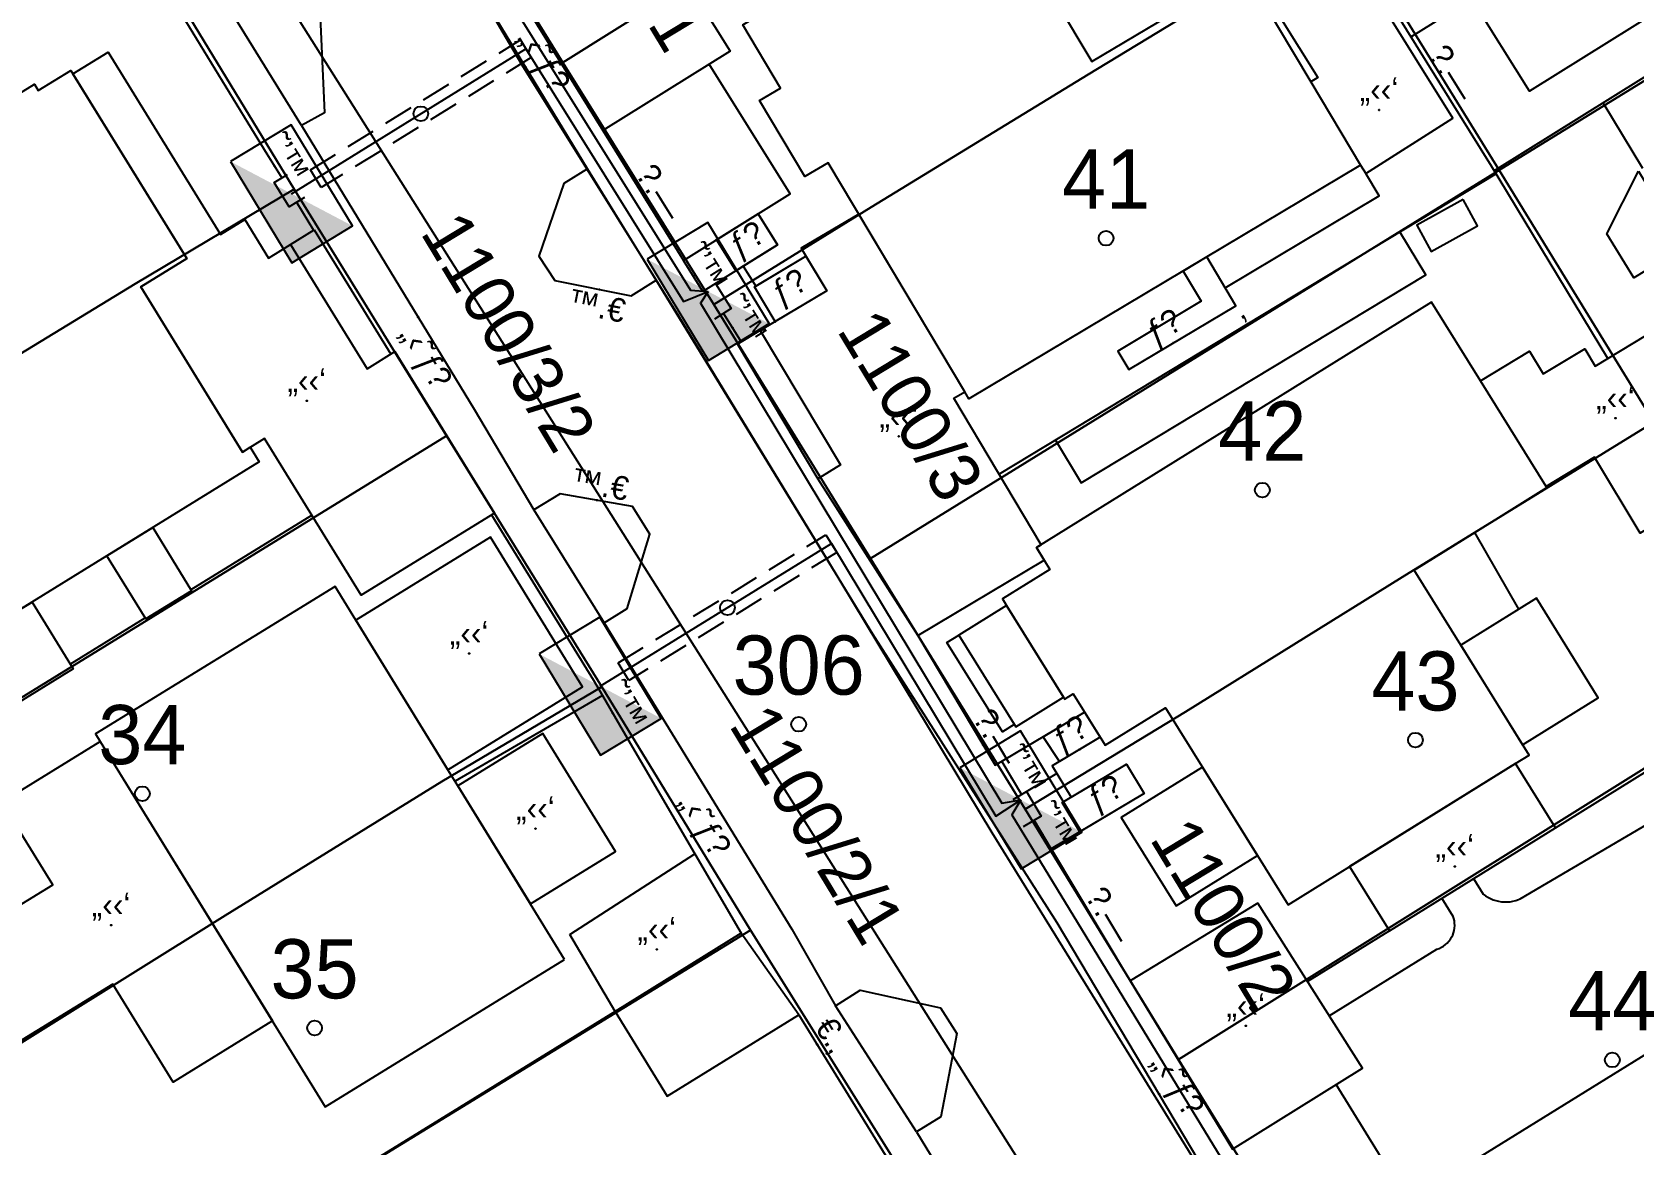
# Model space of a CAD drawing. Header units: metres. Extents: x 218299 to 220222, y 572714 to 574340.
# Drawn here: x 218896.3 to 218950.4, y 573193.9 to 573231.5 of the extents above; entities that cross this region are included whole.
import ezdxf
from ezdxf.enums import TextEntityAlignment as Align

# ---------------------------------------------------------------- set-up
doc = ezdxf.new("R2010")
doc.units = ezdxf.units.M
doc.header["$MEASUREMENT"] = 0
doc.linetypes.add('DASH15', pattern=[1.5, 1, -0.5])
for name, color, linetype in [('1602', 44, 'Continuous'), ('1603', 44, 'Continuous'), ('6091', 102, 'CABLEUNDEXIST03'), ('6151', 102, 'CABLEUNDEXIST03'), ('6261', 7, 'Continuous'), ('6701', 7, 'DASH15'), ('6916', 7, 'Continuous'), ('A_POINTS', 2, 'Continuous'), ('M2200', 253, 'Continuous'), ('M2207', 253, 'Continuous'), ('M2401', 7, 'Continuous'), ('M2404', 7, 'Continuous'), ('M2407', 253, 'Continuous'), ('M2408', 253, 'Continuous'), ('M2412', 253, 'Continuous'), ('M2420', 253, 'Continuous'), ('M2601', 253, 'Continuous'), ('M2602', 253, 'Continuous'), ('M2605', 253, 'Continuous'), ('M2612', 253, 'Continuous')]:
    doc.layers.add(name, color=color, linetype=linetype)
doc.styles.add('HEBTXT', font='HEBTXT')
doc.styles.add('MAVAT_HEBTXT', font='HEBTXT')
doc.linetypes.add('CABLEUNDEXIST03', pattern='A,3.5,[222,elecad.shx,S=0.01,R=0,X=0,Y=0],1.5', length=5)

# ---------------------------------------------------------------- blocks, each defined once
blk = doc.blocks.new('6261')
blk.add_lwpolyline([(-2, -1.2), (2, -1.2), (2, 1.2), (-2, 1.2)], close=True)
at = {"color": 0}
blk.add_solid([(2, 1.2), (-2, -1.2), (2, -1.2)], dxfattribs=at)
at = {"color": 0, "style": 'HEBTXT'}
blk.add_attdef('PIL_NAME', (2.689, 2.418), '', height=1.7, dxfattribs=at)
at = {"style": 'HEBTXT'}
blk.add_attdef('CAMUT_MONIM', (2.489, 0.218), '', height=1.7, dxfattribs=at)
at = {"color": 0, "style": 'HEBTXT', "flags": 1}
for tag, p in [('TYPE', (2.585, -1.773)), ('MAP_TYPE', (2.689, -3.782))]:
    blk.add_attdef(tag, p, '', height=1.7, dxfattribs=at)
blk = doc.blocks.new('6916')
at = {"layer": 'A_POINTS'}
blk.add_circle((0, 0), 0.25, dxfattribs=at)
at = {"color": 0, "style": 'HEBTXT'}
for tag, p in [('HTCH', (0.006, 3.527)), ('PIPE', (0.049, 1.33))]:
    blk.add_attdef(tag, text='', height=1.7, dxfattribs=at).set_placement(p, align=Align.MIDDLE_CENTER)
blk = doc.blocks.new('1603')
at = {"layer": 'A_POINTS'}
blk.add_circle((0, 0), 0.25, dxfattribs=at)
at = {"color": 0, "style": 'HEBTXT'}
blk.add_attdef('PARCEL_NUM', text='', height=2, dxfattribs=at).set_placement((0, 1), align=Align.CENTER)
at = {"color": 0, "style": 'HEBTXT', "flags": 1}
blk.add_attdef('LOT_NUM', text='', height=2, dxfattribs=at).set_placement((0, -2.5), align=Align.CENTER)
blk = doc.blocks.new('M2404')
blk.add_circle((0, 0), 0.025)
at = {"style": 'MAVAT_HEBTXT'}
blk.add_attdef('NAME', text='', height=0.8, dxfattribs=at).set_placement((0, 1.59), align=Align.MIDDLE)
blk = doc.blocks.new('M2408')
blk.add_circle((0, 0), 0.025)
at = {"style": 'MAVAT_HEBTXT'}
blk.add_attdef('NAME', text='', height=0.8, dxfattribs=at).set_placement((0, 1.59), align=Align.MIDDLE)
blk = doc.blocks.new('M2601')
blk.add_circle((0, 0), 0.025)
at = {"style": 'MAVAT_HEBTXT'}
blk.add_attdef('NAME', text='', height=0.8, dxfattribs=at).set_placement((0, 1.59), align=Align.MIDDLE)
blk = doc.blocks.new('M2602')
blk.add_circle((0, 0), 0.025)
at = {"style": 'MAVAT_HEBTXT'}
blk.add_attdef('NAME', text='', height=0.8, dxfattribs=at).set_placement((0, 1.59), align=Align.MIDDLE)
blk = doc.blocks.new('M2605')
blk.add_circle((0, 0), 0.025)
at = {"style": 'MAVAT_HEBTXT'}
blk.add_attdef('NAME', text='', height=0.8, dxfattribs=at).set_placement((0, 1.59), align=Align.MIDDLE)
blk = doc.blocks.new('M2612')
blk.add_circle((0, 0), 0.025)
at = {"style": 'MAVAT_HEBTXT'}
blk.add_attdef('NAME', text='', height=0.8, dxfattribs=at).set_placement((0, 1.59), align=Align.MIDDLE)
blk = doc.blocks.new('M2207')
blk.add_circle((0, 0), 0.025)
at = {"style": 'MAVAT_HEBTXT'}
blk.add_attdef('NAME', text='', height=0.8, dxfattribs=at).set_placement((0, 1.59), align=Align.MIDDLE)
blk = doc.blocks.new('M2412')
blk.add_circle((0, 0), 0.025)
at = {"style": 'MAVAT_HEBTXT'}
blk.add_attdef('NAME', text='', height=0.8, dxfattribs=at).set_placement((0, 1.59), align=Align.MIDDLE)
blk = doc.blocks.new('111')
at = {"layer": 'M2200'}
for points in [[(218941.176, 573226.982, 570.105), (218927.939, 573219.082, 570.255), (218927.796, 573219.322, 570.246), (218923.175, 573227.063, 569.955), (218922.397, 573226.599, 569.655), (218920.865, 573229.165, 569.655), (218921.566, 573229.583, 570.105), (218920.292, 573231.718, 570.105), (218928.445, 573236.585, 570.105), (218932.087, 573230.483, 572.505), (218937.248, 573233.564, 570.255), (218939.497, 573229.796, 570.169), (218941.176, 573226.982, 570.105), (218941.176, 573226.982, 570.105)], [(218895.881, 573211.968, 568.933), (218891.953, 573218.337, 568.933), (218888.084, 573224.611, 568.933), (218888.653, 573224.961, 568.944), (218896.356, 573229.712, 569.083), (218896.486, 573229.5, 569.083), (218897.585, 573230.178, 568.933), (218901.503, 573223.826, 568.933), (218899.946, 573222.866, 569.158), (218899.946, 573222.866, 569.158), (218903.389, 573217.283, 569.083), (218903.389, 573217.283, 569.083), (218903.65, 573217.444, 569.008), (218903.955, 573216.948, 569.008), (218898.804, 573213.771, 568.961)], [(218938.723, 573201.976, 569.955), (218946.41, 573206.753, 570.097), (218946.867, 573207.036, 570.105), (218944.558, 573210.751, 571.174), (218942.98, 573213.292, 571.905), (218945.032, 573214.567, 571.082), (218947.468, 573216.081, 570.105), (218947.444, 573216.119, 570.105), (218945.227, 573219.688, 570.105), (218943.572, 573222.351, 570.105), (218930.219, 573214.054, 570.405), (218930.219, 573214.054, 570.405), (218930.484, 573213.627, 570.405), (218930.677, 573213.317, 570.405), (218929.068, 573212.317, 570.105), (218929.205, 573212.096, 570.095), (218931.132, 573208.996, 569.958), (218931.171, 573208.932, 569.955), (218931.459, 573209.111, 570.255), (218932.542, 573207.369, 570.105), (218934.584, 573208.637, 570.705), (218937.686, 573203.645, 570.143)], [(218914.274, 573200.135, 569.158), (218910.666, 573205.995, 569.158), (218910.33, 573206.542, 569.158), (218907.215, 573211.602, 569.158), (218906.516, 573212.736, 569.158), (218898.423, 573207.753, 569.158), (218898.578, 573207.502, 569.158), (218906.181, 573195.152, 569.158), (218914.274, 573200.135, 569.158)], [(218960.155, 573185.195, 569.355), (218954.91, 573193.668, 569.455), (218952.316, 573197.857, 569.505), (218944.269, 573192.876, 569.355), (218946.907, 573188.614, 569.275), (218949.245, 573184.838, 569.205), (218948.457, 573184.351, 568.905), (218948.457, 573184.351, 568.905), (218950.005, 573181.851, 569.055), (218950.005, 573181.851, 569.055), (218950.76, 573182.319, 569.355), (218950.76, 573182.319, 569.355), (218952.076, 573180.193, 569.355)]]:
    blk.add_polyline3d(points, close=True, dxfattribs=at)
at = {"layer": 'M2207'}
for points in [[(218937.804, 573233.03, 569.8), (218939.729, 573229.94, 569.95), (218939.497, 573229.796, 569.95), (218941.176, 573226.982, 569.95), (218941.352, 573226.702, 569.95), (218944.29, 573228.569, 569.8), (218940.476, 573234.694, 569.8)], [(218903.389, 573217.283, 569.008), (218899.946, 573222.866, 569.008), (218901.503, 573223.826, 568.933), (218897.654, 573230.066, 568.783), (218898.843, 573230.8, 568.633), (218902.646, 573224.634, 569.008), (218903.461, 573225.137, 569.008), (218904.263, 573223.836, 569.008), (218905.012, 573224.298, 568.933), (218907.603, 573220.097, 568.933), (218908.539, 573220.675, 568.483), (218911.904, 573215.219, 568.708), (218907.401, 573212.442, 568.858), (218904.132, 573217.741, 568.858)], [(218950.572, 573226.778, 572.43), (218952.126, 573224.208, 572.43), (218950.404, 573223.167, 572.355), (218949.499, 573224.663, 572.355), (218950.572, 573226.778, 572.43)], [(218944.636, 573225.815, 568.975), (218943.07, 573224.95, 568.9), (218943.56, 573224.065, 568.75), (218945.126, 573224.93, 568.975)], [(218927.796, 573219.322, 570.246), (218924.212, 573225.326, 570.171), (218922.272, 573224.168, 570.021), (218923.131, 573222.729, 570.021), (218920.881, 573221.386, 569.871), (218923.592, 573216.845, 569.871), (218922.831, 573216.381, 568.446), (218926.212, 573211.078, 568.521), (218930.484, 573213.627, 568.521), (218930.219, 573214.054, 568.521), (218930.38, 573214.15, 568.596), (218927.425, 573219.101, 570.171)], [(218951.668, 573221.734, 572.13), (218952.931, 573219.646, 572.055), (218953.947, 573217.966, 571.08), (218952.292, 573216.965, 571.155), (218951.316, 573218.58, 571.98), (218950.839, 573218.292, 571.905), (218952.442, 573215.641, 569.88), (218950.627, 573214.544, 569.88), (218949.077, 573217.107, 570.18), (218947.444, 573216.119, 570.105), (218945.227, 573219.688, 569.88), (218946.885, 573220.691, 569.805), (218947.349, 573219.922, 570.33), (218948.752, 573220.771, 570.705), (218949.106, 573220.185, 571.98)], [(218891.953, 573218.337, 568.933), (218895.881, 573211.968, 568.933), (218896.273, 573212.21, 568.783), (218897.666, 573209.951, 568.783), (218893.793, 573207.562, 568.633), (218888.472, 573216.19, 568.633)], [(218898.804, 573213.771, 569.083), (218900.354, 573214.727, 569.083), (218901.668, 573212.595, 568.858), (218900.119, 573211.639, 568.858), (218898.804, 573213.771, 569.083)], [(218907.215, 573211.602, 569.158), (218910.33, 573206.542, 569.158), (218914.882, 573209.345, 569.008), (218911.767, 573214.405, 569.008), (218907.215, 573211.602, 569.158)], [(218944.558, 573210.751, 569.955), (218946.647, 573207.39, 569.955), (218949.204, 573208.979, 569.88), (218947.116, 573212.34, 569.88), (218946.524, 573211.972, 569.897), (218944.558, 573210.751, 569.955)], [(218931.132, 573208.996, 569.958), (218929.205, 573212.096, 570.095), (218927.595, 573211.096, 569.57), (218929.522, 573207.995, 569.57)], [(218898.578, 573207.502, 569.158), (218904.396, 573198.051, 568.933), (218901.042, 573195.987, 568.783), (218899.004, 573199.295, 568.858), (218895.797, 573197.321, 568.708), (218893.737, 573200.667, 568.858), (218896.971, 573202.658, 568.858), (218895.25, 573205.453, 568.708)], [(218910.666, 573205.995, 569.158), (218913.118, 573202.014, 569.158), (218915.993, 573203.784, 568.933), (218913.542, 573207.766, 568.933), (218910.666, 573205.995, 569.158)], [(218937.686, 573203.645, 570.03), (218935.829, 573206.633, 570.03), (218933.081, 573204.926, 569.805), (218934.938, 573201.938, 569.805), (218937.686, 573203.645, 570.03)], [(218946.41, 573206.753, 569.88), (218940.802, 573203.268, 569.955), (218942.149, 573201.099, 569.955), (218947.758, 573204.585, 569.88), (218946.41, 573206.753, 569.88)], [(218914.451, 573200.977, 568.558), (218918.671, 573203.699, 568.333), (218920.24, 573201.017, 568.408), (218920.24, 573201.017, 568.408), (218915.976, 573198.367, 568.558)], [(218937.707, 573202.029, 568.98), (218933.385, 573199.404, 568.755), (218936.841, 573193.714, 568.755), (218941.235, 573196.458, 568.68)]]:
    blk.add_polyline3d(points, close=True, dxfattribs=at)
at = {"layer": 'M2401'}
for points in [[(218905.386, 573228.323, 565.694), (218901.224, 573235.058, 565.394), (218901.224, 573235.058, 565.394), (218901.903, 573235.477, 565.394), (218905.374, 573233.636, 565.544), (218905.976, 573232.753, 565.544), (218906.157, 573228.743, 565.619), (218905.386, 573228.323, 565.694), (218905.386, 573228.323, 565.694)], [(218917.372, 573223.097, 566.144), (218915.046, 573226.855, 565.994), (218915.046, 573226.855, 565.994), (218914.242, 573226.357, 565.994), (218913.403, 573223.908, 565.994), (218913.945, 573223.076, 565.994), (218916.522, 573222.558, 566.069), (218917.372, 573223.097, 566.144), (218917.372, 573223.097, 566.144)], [(218913.228, 573215.33, 566.219), (218915.612, 573211.511, 566.294), (218915.612, 573211.511, 566.294), (218916.383, 573211.992, 566.294), (218917.153, 573214.501, 566.219), (218916.563, 573215.446, 566.219), (218914.119, 573215.87, 566.144), (218913.228, 573215.33, 566.219), (218913.228, 573215.33, 566.219)], [(218926.169, 573194.31, 566.219), (218926.169, 573194.31, 566.219), (218923.433, 573198.558, 566.219), (218923.433, 573198.558, 566.219), (218924.262, 573199.092, 566.219), (218926.976, 573198.491, 566.219), (218927.532, 573197.627, 566.144), (218926.993, 573194.812, 566.144), (218926.169, 573194.31, 566.219)]]:
    blk.add_polyline3d(points, dxfattribs=at)
at = {"layer": 'M2404'}
for points in [[(218905.386, 573228.323, 565.694), (218901.224, 573235.058, 565.394), (218901.224, 573235.058, 565.394), (218901.903, 573235.477, 565.394), (218905.374, 573233.636, 565.544), (218905.976, 573232.753, 565.544), (218906.157, 573228.743, 565.619), (218905.386, 573228.323, 565.694), (218905.386, 573228.323, 565.694)], [(218917.372, 573223.097, 566.144), (218915.046, 573226.855, 565.994), (218915.046, 573226.855, 565.994), (218914.242, 573226.357, 565.994), (218913.403, 573223.908, 565.994), (218913.945, 573223.076, 565.994), (218916.522, 573222.558, 566.069), (218917.372, 573223.097, 566.144), (218917.372, 573223.097, 566.144)], [(218913.228, 573215.33, 566.219), (218915.612, 573211.511, 566.294), (218915.612, 573211.511, 566.294), (218916.383, 573211.992, 566.294), (218917.153, 573214.501, 566.219), (218916.563, 573215.446, 566.219), (218914.119, 573215.87, 566.144), (218913.228, 573215.33, 566.219), (218913.228, 573215.33, 566.219)], [(218926.169, 573194.31, 566.219), (218926.169, 573194.31, 566.219), (218923.433, 573198.558, 566.219), (218923.433, 573198.558, 566.219), (218924.262, 573199.092, 566.219), (218926.976, 573198.491, 566.219), (218927.532, 573197.627, 566.144), (218926.993, 573194.812, 566.144), (218926.169, 573194.31, 566.219)]]:
    blk.add_polyline3d(points, dxfattribs=at)
at = {"layer": 'M2407'}
for points in [[(218961.719, 573238.747, 569.56), (218946.883, 573229.483, 569.423), (218944.939, 573232.597, 569.423), (218942.882, 573231.312, 569.565)], [(218920.812, 573225.331, 567.094), (218921.898, 573226.008, 567.094), (218919.164, 573230.392, 567.394)], [(218950.712, 573226.863, 569.547), (218949.37, 573229.082, 569.459)], [(218936.597, 573222.836, 567.546), (218941.804, 573225.944, 567.546), (218941.352, 573226.702, 567.546)], [(218930.862, 573217.684, 567.546), (218931.736, 573216.237, 567.546), (218943.376, 573223.277, 567.696), (218942.501, 573224.723, 567.696)], [(218946.524, 573211.972, 567.465), (218945.032, 573214.567, 567.465)], [(218929.471, 573208.077, 567.471), (218929.072, 573207.829, 567.471), (218927.196, 573210.847, 567.471), (218927.595, 573211.096, 567.471)], [(218944.995, 573202.868, 566.84), (218945.32, 573202.343, 566.84), (218945.397, 573202.284, 566.84), (218945.479, 573202.232, 566.84), (218945.565, 573202.187, 566.84), (218945.655, 573202.149, 566.84), (218945.747, 573202.119, 566.84), (218945.841, 573202.096, 566.84), (218945.937, 573202.081, 566.84), (218946.034, 573202.074, 566.84), (218946.131, 573202.075, 566.84), (218946.228, 573202.084, 566.84), (218946.324, 573202.101, 566.84), (218946.418, 573202.126, 566.84), (218946.509, 573202.158, 566.84), (218946.57, 573202.185, 566.84), (218952.875, 573205.886, 566.915), (218952.522, 573206.457, 566.915)], [(218940.115, 573198.227, 566.644), (218943.753, 573200.479, 566.765), (218943.83, 573200.506, 566.765), (218943.905, 573200.541, 566.765), (218943.976, 573200.583, 566.765), (218944.042, 573200.632, 566.765), (218944.104, 573200.686, 566.765), (218944.159, 573200.747, 566.765), (218944.209, 573200.812, 566.765), (218944.252, 573200.883, 566.765), (218944.288, 573200.957, 566.765), (218944.317, 573201.034, 566.765), (218944.338, 573201.113, 566.765), (218944.351, 573201.194, 566.765), (218944.356, 573201.277, 566.765), (218944.354, 573201.359, 566.765), (218944.343, 573201.44, 566.765), (218944.324, 573201.52, 566.765), (218944.303, 573201.585, 566.765), (218943.922, 573202.201, 566.806)], [(218941.351, 573192.18, 566.615), (218942.29, 573192.761, 566.615), (218940.345, 573195.903, 566.615)]]:
    blk.add_polyline3d(points, dxfattribs=at)
at = {"layer": 'M2408'}
for points in [[(218915.046, 573226.855, 565.853), (218910.184, 573234.863, 565.553), (218906.736, 573240.207, 565.478)], [(218912.367, 573233.306, 565.703), (218915.561, 573228.145, 565.928)], [(218905.386, 573228.323, 565.608), (218911.214, 573218.727, 566.058), (218913.228, 573215.33, 566.208)], [(218943.443, 573180.302, 565.478), (218937.307, 573190.634, 565.628), (218930.921, 573201.364, 566.078), (218924.692, 573211.125, 566.153), (218917.372, 573223.097, 566.003)], [(218915.612, 573211.511, 566.208), (218921.948, 573201.152, 566.133), (218923.433, 573198.558, 566.133)], [(218922.192, 573198.259, 566.175), (218920.24, 573201.017, 566.175)], [(218926.169, 573194.31, 566.058), (218930.708, 573186.845, 565.833), (218932.815, 573183.414, 565.608)]]:
    blk.add_polyline3d(points, dxfattribs=at)
at = {"layer": 'M2412'}
for points in [[(218921.465, 573224.284, 567.094), (218920.812, 573225.331, 567.094), (218919.409, 573224.456, 566.044), (218920.062, 573223.409, 566.044), (218921.465, 573224.284, 567.094)], [(218922.428, 573223.906, 567.094), (218923.131, 573222.729, 567.094), (218921.389, 573221.689, 566.044), (218920.687, 573222.867, 566.044), (218922.428, 573223.906, 567.094)], [(218935.975, 573223.878, 569.946), (218935.173, 573223.399, 569.946), (218935.783, 573222.377, 569.496), (218932.968, 573220.697, 567.621), (218933.342, 573220.07, 567.621), (218936.96, 573222.229, 569.646)], [(218931.844, 573208.492, 567.246), (218932.371, 573207.644, 567.275), (218930.997, 573206.824, 565.925), (218930.444, 573207.656, 565.925)], [(218933.263, 573206.732, 567.321), (218933.857, 573205.738, 567.321), (218931.684, 573204.441, 565.896), (218931.09, 573205.436, 565.896), (218933.263, 573206.732, 567.321)]]:
    blk.add_polyline3d(points, close=True, dxfattribs=at)
at = {"layer": 'M2420', "lineweight": -3, "flags": 128}
blk.add_lwpolyline([(218894.8, 573248.5), (218945.5, 573168.19)], dxfattribs=at)
at = {"layer": 'M2601'}
for points in [[(218962.597, 573237.341, 571.673), (218945.694, 573226.787, 571.673)], [(218903.572, 573228.413, 567.527), (218904.213, 573227.362, 567.527)], [(218945.752, 573226.689, 569.646), (218928.958, 573216.532, 569.646)], [(218905.213, 573225.725, 567.527), (218905.791, 573224.778, 567.527)], [(218901.646, 573212.631, 569.027), (218905.73, 573215.15, 569.027)], [(218911.804, 573215.157, 568.352), (218915.249, 573209.571, 568.352), (218915.55, 573209.055, 568.352)], [(218897.565, 573210.114, 569.027), (218900.096, 573211.675, 569.027)], [(218916.257, 573207.842, 568.352), (218918.671, 573203.699, 568.352)]]:
    blk.add_polyline3d(points, dxfattribs=at)
at = {"layer": 'M2602'}
for points in [[(218905.486, 573225.891, 567.527), (218904.959, 573225.569, 567.527), (218904.457, 573226.392, 567.527), (218904.906, 573226.667, 567.527)], [(218920.313, 573223.565, 567.769), (218920.062, 573223.409, 567.769), (218918.948, 573222.714, 567.769)], [(218919.376, 573222.981, 567.546), (218919.906, 573222.131, 567.546), (218919.336, 573221.776, 567.546)], [(218915.55, 573209.055, 567.527), (218910.569, 573206.153, 567.527)], [(218930.91, 573206.419, 567.546), (218929.424, 573205.532, 567.546)], [(218929.883, 573205.806, 567.546), (218930.377, 573204.978, 567.546), (218929.771, 573204.616, 567.546)], [(218915.976, 573198.367, 567.508), (218905.988, 573192.212, 567.358), (218896.739, 573186.615, 567.358)], [(218915.976, 573198.367, 567.208), (218917.735, 573195.513, 567.208), (218922.192, 573198.259, 567.508), (218922.192, 573198.259, 567.508), (218927.934, 573188.94, 567.508)]]:
    blk.add_polyline3d(points, dxfattribs=at)
at = {"layer": 'M2605'}
for points in [[(218930.994, 573241.341, 567.394), (218924.891, 573237.535, 567.394), (218918.28, 573233.381, 567.394), (218919.869, 573230.832, 567.394), (218915.561, 573228.145, 567.394), (218915.561, 573228.145, 567.394), (218918.295, 573223.762, 567.094), (218920.812, 573225.331, 567.094), (218921.465, 573224.284, 567.094), (218920.313, 573223.565, 567.094), (218920.733, 573222.894, 567.094), (218922.428, 573223.906, 567.094)], [(218949.531, 573220.442, 569.644), (218945.597, 573226.946, 569.644), (218938.017, 573239.134, 569.424)], [(218896.669, 573236.552, 566.133), (218898.861, 573236.131, 566.252), (218903.572, 573228.413, 566.252)], [(218905.012, 573224.298, 567.152), (218905.807, 573224.788, 567.152)], [(218905.807, 573224.788, 567.152), (218908.398, 573220.588, 567.152)], [(218920.881, 573221.386, 567.769), (218920.116, 573220.93, 567.769), (218922.831, 573216.381, 567.769)], [(218926.212, 573211.078, 567.246), (218928.829, 573206.693, 567.246), (218931.844, 573208.492, 567.246)], [(218947.758, 573204.585, 567.396), (218956.132, 573209.788, 567.661)], [(218932.371, 573207.644, 567.275), (218930.755, 573206.679, 567.321), (218931.39, 573205.615, 567.321), (218933.263, 573206.732, 567.321), (218933.857, 573205.738, 567.321), (218930.722, 573203.867, 567.321), (218933.385, 573199.404, 567.396)], [(218942.149, 573201.099, 567.396), (218939.384, 573199.381, 567.396)]]:
    blk.add_polyline3d(points, dxfattribs=at)
at = {"layer": 'M2612'}
for points in [[(218904.213, 573227.362, 567.527), (218904.711, 573226.547, 567.527)], [(218918.948, 573222.714, 567.769), (218918.295, 573223.762, 567.769)], [(218919.645, 573221.969, 567.546), (218920.245, 573221.007, 567.546)], [(218915.55, 573209.055, 568.352), (218916.257, 573207.842, 568.352)], [(218929.049, 573206.824, 567.546), (218929.716, 573205.707, 567.546)], [(218930.722, 573203.867, 567.546), (218930.142, 573204.838, 567.546)]]:
    blk.add_polyline3d(points, dxfattribs=at)
at = {"layer": 'M2207'}
ref = blk.add_blockref('M2207', (218941.797, 573228.843), dxfattribs=dict(at, xscale=0.5, yscale=0.5, zscale=0.5))
ref.add_attrib('NAME', '„‹‹‘', dxfattribs={"layer": '0', "height": 0.8, "style": 'MAVAT_HEBTXT'}).set_placement((218941.797, 573229.468), align=Align.MIDDLE)
ref = blk.add_blockref('M2207', (218905.56, 573219.01), dxfattribs=dict(at, xscale=0.5, yscale=0.5, zscale=0.5))
ref.add_attrib('NAME', '„‹‹‘', dxfattribs={"layer": '0', "height": 0.8, "style": 'MAVAT_HEBTXT'}).set_placement((218905.56, 573219.635), align=Align.MIDDLE)
ref = blk.add_blockref('M2207', (218949.789, 573218.424), dxfattribs=dict(at, xscale=0.5, yscale=0.5, zscale=0.5))
ref.add_attrib('NAME', '„‹‹‘', dxfattribs={"layer": '0', "height": 0.8, "style": 'MAVAT_HEBTXT'}).set_placement((218949.789, 573219.049), align=Align.MIDDLE)
ref = blk.add_blockref('M2207', (218925.567, 573217.812), dxfattribs=dict(at, xscale=0.5, yscale=0.5, zscale=0.5))
ref.add_attrib('NAME', '„‹‹‘', dxfattribs={"layer": '0', "height": 0.8, "style": 'MAVAT_HEBTXT'}).set_placement((218925.567, 573218.437), align=Align.MIDDLE)
ref = blk.add_blockref('M2207', (218911.048, 573210.473), dxfattribs=dict(at, xscale=0.5, yscale=0.5, zscale=0.5))
ref.add_attrib('NAME', '„‹‹‘', dxfattribs={"layer": '0', "height": 0.8, "style": 'MAVAT_HEBTXT'}).set_placement((218911.048, 573211.098), align=Align.MIDDLE)
ref = blk.add_blockref('M2207', (218913.287, 573204.551), dxfattribs=dict(at, xscale=0.5, yscale=0.5, zscale=0.5))
ref.add_attrib('NAME', '„‹‹‘', dxfattribs={"layer": '0', "height": 0.8, "style": 'MAVAT_HEBTXT'}).set_placement((218913.287, 573205.176), align=Align.MIDDLE)
ref = blk.add_blockref('M2207', (218944.359, 573203.273), dxfattribs=dict(at, xscale=0.5, yscale=0.5, zscale=0.5))
ref.add_attrib('NAME', '„‹‹‘', dxfattribs={"layer": '0', "height": 0.8, "style": 'MAVAT_HEBTXT'}).set_placement((218944.359, 573203.898), align=Align.MIDDLE)
ref = blk.add_blockref('M2207', (218898.945, 573201.293), dxfattribs=dict(at, xscale=0.5, yscale=0.5, zscale=0.5))
ref.add_attrib('NAME', '„‹‹‘', dxfattribs={"layer": '0', "height": 0.8, "style": 'MAVAT_HEBTXT'}).set_placement((218898.945, 573201.918), align=Align.MIDDLE)
ref = blk.add_blockref('M2207', (218917.387, 573200.471), dxfattribs=dict(at, xscale=0.5, yscale=0.5, zscale=0.5))
ref.add_attrib('NAME', '„‹‹‘', dxfattribs={"layer": '0', "height": 0.8, "style": 'MAVAT_HEBTXT'}).set_placement((218917.387, 573201.096), align=Align.MIDDLE)
ref = blk.add_blockref('M2207', (218937.295, 573197.888), dxfattribs=dict(at, xscale=0.5, yscale=0.5, zscale=0.5))
ref.add_attrib('NAME', '„‹‹‘', dxfattribs={"layer": '0', "height": 0.8, "style": 'MAVAT_HEBTXT'}).set_placement((218937.295, 573198.513), align=Align.MIDDLE)
at = {"layer": 'M2404'}
ref = blk.add_blockref('M2404', (218915.456, 573222.772), dxfattribs=dict(at, xscale=0.5, yscale=0.5, zscale=0.5))
ref.add_attrib('NAME', '™.€', dxfattribs={"layer": '0', "height": 0.8, "rotation": 348.6419, "style": 'MAVAT_HEBTXT'}).set_placement((218915.348, 573222.233), align=Align.MIDDLE)
ref = blk.add_blockref('M2404', (218915.363, 573215.654), dxfattribs=dict(at, xscale=0.5, yscale=0.5, zscale=0.5))
ref.add_attrib('NAME', '™.€', dxfattribs={"layer": '0', "height": 0.8, "rotation": 350.1392, "style": 'MAVAT_HEBTXT'}).set_placement((218915.457, 573216.196), align=Align.MIDDLE)
at = {"layer": 'M2408'}
ref = blk.add_blockref('M2408', (218912.958, 573230.294), dxfattribs=dict(at, xscale=0.5, yscale=0.5, zscale=0.5))
ref.add_attrib('NAME', '„‹˜ƒ\x8e', dxfattribs={"layer": '0', "height": 0.8, "rotation": 301.2619, "style": 'MAVAT_HEBTXT'}).set_placement((218913.496, 573230.466), align=Align.MIDDLE)
ref = blk.add_blockref('M2408', (218909.325, 573221.838), dxfattribs=dict(at, xscale=0.5, yscale=0.5, zscale=0.5))
ref.add_attrib('NAME', '„‹˜ƒ\x8e', dxfattribs={"layer": '0', "height": 0.8, "rotation": 301.2719, "style": 'MAVAT_HEBTXT'}).set_placement((218909.509, 573220.453), align=Align.MIDDLE)
ref = blk.add_blockref('M2408', (218919.559, 573205.057), dxfattribs=dict(at, xscale=0.5, yscale=0.5, zscale=0.5))
ref.add_attrib('NAME', '„‹˜ƒ\x8e', dxfattribs={"layer": '0', "height": 0.8, "rotation": 301.4536, "style": 'MAVAT_HEBTXT'}).set_placement((218918.934, 573204.639), align=Align.MIDDLE)
ref = blk.add_blockref('M2408', (218934.365, 573195.578), dxfattribs=dict(at, xscale=0.5, yscale=0.5, zscale=0.5))
ref.add_attrib('NAME', '„‹˜ƒ\x8e', dxfattribs={"layer": '0', "height": 0.8, "rotation": 302.5451, "style": 'MAVAT_HEBTXT'}).set_placement((218934.917, 573195.845), align=Align.MIDDLE)
at = {"layer": 'M2412'}
ref = blk.add_blockref('M2412', (218919.409, 573224.456), dxfattribs=dict(at, xscale=0.5, yscale=0.5, zscale=0.5))
ref.add_attrib('NAME', 'ƒ\x8e', dxfattribs={"layer": '0', "height": 0.8, "rotation": 31.9491, "style": 'MAVAT_HEBTXT'}).set_placement((218920.474, 573224.399), align=Align.MIDDLE)
ref = blk.add_blockref('M2412', (218921.389, 573221.689), dxfattribs=dict(at, xscale=0.5, yscale=0.5, zscale=0.5))
ref.add_attrib('NAME', 'ƒ\x8e', dxfattribs={"layer": '0', "height": 0.8, "rotation": 30.8308, "style": 'MAVAT_HEBTXT'}).set_placement((218921.902, 573222.793), align=Align.MIDDLE)
ref = blk.add_blockref('M2412', (218934.845, 573220.967), dxfattribs=dict(at, xscale=0.5, yscale=0.5, zscale=0.5))
ref.add_attrib('NAME', 'ƒ\x8e', dxfattribs={"layer": '0', "height": 0.8, "rotation": 30.8308, "style": 'MAVAT_HEBTXT'}).set_placement((218934.563, 573221.439), align=Align.MIDDLE)
ref = blk.add_blockref('M2412', (218931.676, 573207.229), dxfattribs=dict(at, xscale=0.5, yscale=0.5, zscale=0.5))
ref.add_attrib('NAME', 'ƒ\x8e', dxfattribs={"layer": '0', "height": 0.8, "rotation": 30.8308, "style": 'MAVAT_HEBTXT'}).set_placement((218931.394, 573207.701), align=Align.MIDDLE)
ref = blk.add_blockref('M2412', (218931.684, 573204.441), dxfattribs=dict(at, xscale=0.5, yscale=0.5, zscale=0.5))
ref.add_attrib('NAME', 'ƒ\x8e', dxfattribs={"layer": '0', "height": 0.8, "rotation": 30.8308, "style": 'MAVAT_HEBTXT'}).set_placement((218932.569, 573205.681), align=Align.MIDDLE)
at = {"layer": 'M2601'}
ref = blk.add_blockref('M2601', (218937.355, 573221.611), dxfattribs=dict(at, xscale=0.5, yscale=0.5, zscale=0.5))
ref.add_attrib('NAME', '‚', dxfattribs={"layer": '0', "height": 0.8, "rotation": 31.1652, "style": 'MAVAT_HEBTXT'}).set_placement((218937.07, 573222.081), align=Align.MIDDLE)
at = {"layer": 'M2602'}
ref = blk.add_blockref('M2602', (218922.808, 573197.259), dxfattribs=dict(at, xscale=0.5, yscale=0.5, zscale=0.5))
ref.add_attrib('NAME', '€.‚', dxfattribs={"layer": '0', "height": 0.8, "rotation": 301.6409, "style": 'MAVAT_HEBTXT'}).set_placement((218923.276, 573197.548), align=Align.MIDDLE)
at = {"layer": 'M2605'}
ref = blk.add_blockref('M2605', (218943.814, 573229.813), dxfattribs=dict(at, xscale=0.5, yscale=0.5, zscale=0.5))
ref.add_attrib('NAME', '\x9a.—', dxfattribs={"layer": '0', "height": 0.8, "rotation": 301.8792, "style": 'MAVAT_HEBTXT'}).set_placement((218944.281, 573230.103), align=Align.MIDDLE)
ref = blk.add_blockref('M2605', (218917.036, 573225.78), dxfattribs=dict(at, xscale=0.5, yscale=0.5, zscale=0.5))
ref.add_attrib('NAME', '\x9a.—', dxfattribs={"layer": '0', "height": 0.8, "rotation": 301.9491, "style": 'MAVAT_HEBTXT'}).set_placement((218917.503, 573226.071), align=Align.MIDDLE)
ref = blk.add_blockref('M2605', (218928.42, 573207.378), dxfattribs=dict(at, xscale=0.5, yscale=0.5, zscale=0.5))
ref.add_attrib('NAME', '\x9a.—', dxfattribs={"layer": '0', "height": 0.8, "rotation": 300.8308, "style": 'MAVAT_HEBTXT'}).set_placement((218928.892, 573207.66), align=Align.MIDDLE)
ref = blk.add_blockref('M2605', (218932.219, 573201.358), dxfattribs=dict(at, xscale=0.5, yscale=0.5, zscale=0.5))
ref.add_attrib('NAME', '\x9a.—', dxfattribs={"layer": '0', "height": 0.8, "rotation": 300.8308, "style": 'MAVAT_HEBTXT'}).set_placement((218932.692, 573201.639), align=Align.MIDDLE)
at = {"layer": 'M2612'}
ref = blk.add_blockref('M2612', (218904.462, 573226.955), dxfattribs=dict(at, xscale=0.5, yscale=0.5, zscale=0.5))
ref.add_attrib('NAME', '˜’™', dxfattribs={"layer": '0', "height": 0.8, "rotation": 301.3982, "style": 'MAVAT_HEBTXT'}).set_placement((218904.932, 573227.241), align=Align.MIDDLE)
ref = blk.add_blockref('M2612', (218918.622, 573223.238), dxfattribs=dict(at, xscale=0.5, yscale=0.5, zscale=0.5))
ref.add_attrib('NAME', '˜’™', dxfattribs={"layer": '0', "height": 0.8, "rotation": 301.9491, "style": 'MAVAT_HEBTXT'}).set_placement((218919.089, 573223.529), align=Align.MIDDLE)
ref = blk.add_blockref('M2612', (218919.945, 573221.488), dxfattribs=dict(at, xscale=0.5, yscale=0.5, zscale=0.5))
ref.add_attrib('NAME', '˜’™', dxfattribs={"layer": '0', "height": 0.8, "rotation": 301.9491, "style": 'MAVAT_HEBTXT'}).set_placement((218920.412, 573221.779), align=Align.MIDDLE)
ref = blk.add_blockref('M2612', (218915.903, 573208.449), dxfattribs=dict(at, xscale=0.5, yscale=0.5, zscale=0.5))
ref.add_attrib('NAME', '˜’™', dxfattribs={"layer": '0', "height": 0.8, "rotation": 300.2359, "style": 'MAVAT_HEBTXT'}).set_placement((218916.378, 573208.726), align=Align.MIDDLE)
ref = blk.add_blockref('M2612', (218929.382, 573206.265), dxfattribs=dict(at, xscale=0.5, yscale=0.5, zscale=0.5))
ref.add_attrib('NAME', '˜’™', dxfattribs={"layer": '0', "height": 0.8, "rotation": 300.8308, "style": 'MAVAT_HEBTXT'}).set_placement((218929.854, 573206.547), align=Align.MIDDLE)
ref = blk.add_blockref('M2612', (218930.432, 573204.352), dxfattribs=dict(at, xscale=0.5, yscale=0.5, zscale=0.5))
ref.add_attrib('NAME', '˜’™', dxfattribs={"layer": '0', "height": 0.8, "rotation": 300.8308, "style": 'MAVAT_HEBTXT'}).set_placement((218930.904, 573204.634), align=Align.MIDDLE)

msp = doc.modelspace()

# ---------------------------------------------------------------- linework, layer by layer
at = {"layer": '1602'}
for points in [[(218908.756, 573239.261), (218914.146, 573242.681), (218921.456, 573247.191), (218929.986, 573252.581), (218930.186, 573252.231), (218935.436, 573243.741), (218914.216, 573230.451)], [(218940.616, 573235.301), (218949.246, 573240.611), (218956.546, 573245.151), (218961.926, 573248.521), (218967.196, 573239.961), (218945.856, 573226.811)], [(218924.636, 573225.561), (218919.316, 573222.271), (218914.216, 573230.451), (218935.436, 573243.741), (218940.616, 573235.301), (218931.966, 573230.041)], [(218959.946, 573223.781), (218951.086, 573218.291), (218945.856, 573226.811), (218967.196, 573239.961), (218972.456, 573231.231), (218967.316, 573228.231)], [(218919.316, 573222.271), (218924.636, 573225.561), (218931.966, 573230.041), (218940.616, 573235.301), (218945.856, 573226.811), (218924.616, 573213.681)], [(218935.256, 573208.501), (218929.836, 573205.211), (218924.616, 573213.681), (218945.856, 573226.811), (218951.086, 573218.291), (218942.576, 573213.051)], [(218877.486, 573209.071), (218892.416, 573218.491), (218899.756, 573222.971), (218905.136, 573226.171), (218910.276, 573217.831), (218883.926, 573201.601)], [(218929.836, 573205.211), (218935.256, 573208.501), (218942.576, 573213.051), (218951.086, 573218.291), (218956.256, 573210.021), (218935.016, 573196.751)], [(218883.926, 573201.601), (218910.276, 573217.831), (218915.526, 573209.351), (218910.126, 573206.141), (218902.796, 573201.621), (218890.486, 573193.931)], [(218948.626, 573186.831), (218943.236, 573183.431), (218935.016, 573196.751), (218956.256, 573210.021), (218964.236, 573197.081), (218955.956, 573191.331)], [(218890.486, 573193.931), (218902.796, 573201.621), (218910.126, 573206.141), (218915.526, 573209.351), (218920.556, 573201.121), (218896.816, 573186.561)], [(218916.346, 573179.731), (218907.286, 573174.391), (218896.816, 573186.561), (218920.556, 573201.121), (218929.026, 573187.571), (218923.676, 573184.271)]]:
    msp.add_lwpolyline(points, close=True, dxfattribs=at)
for points in [[(218908.756, 573239.261), (218914.216, 573230.451), (218919.316, 573222.271), (218924.616, 573213.681), (218929.836, 573205.211), (218935.016, 573196.751), (218943.236, 573183.431)], [(218899.026, 573236.201), (218905.136, 573226.171), (218899.756, 573222.971), (218892.416, 573218.491)], [(218929.026, 573187.571), (218920.556, 573201.121), (218915.526, 573209.351), (218910.276, 573217.831), (218905.136, 573226.171), (218899.026, 573236.201)]]:
    msp.add_lwpolyline(points, dxfattribs=at)
at = {"layer": '6091'}
msp.add_lwpolyline([(218933.1366, 573172.5468), (218933.1358, 573172.5038), (218933.5458, 573172.5014), (218933.5483, 573172.917), (218933.2642, 573172.9168), (218933.8117, 573174.3946), (218944.1286, 573179.1519), (218942.0818, 573182.6796), (218936.7401, 573191.4265), (218928.7175, 573204.4103), (218923.155, 573213.6377), (218918.1316, 573221.8776), (218912.8335, 573230.3641), (218907.7643, 573239.0062)], dxfattribs=at)
at = {"layer": '6151'}
for points in [[(218908.796, 573239.5446), (218908.2408, 573239.2314), (218918.5253, 573222.7577), (218919.1227, 573222.7112)], [(218905.0457, 573226.0113), (218912.9618, 573230.914), (218918.2929, 573222.3746), (218919.1227, 573222.7112)], [(218919.1227, 573222.7112), (218918.8606, 573222.311), (218929.0478, 573205.412), (218929.6943, 573205.5234)], [(218915.4734, 573209.3685), (218923.2889, 573214.1903), (218928.8463, 573204.9714), (218929.6943, 573205.5234)], [(218929.6943, 573205.5234), (218929.3832, 573205.0211), (218936.0468, 573194.0984), (218942.4187, 573183.6558), (218942.9714, 573183.8804)]]:
    msp.add_lwpolyline(points, dxfattribs=at)
at = {"layer": '6701'}
for points in [[(218912.778, 573231.212), (218913.146, 573230.617), (218906.049, 573226.221), (218905.681, 573226.816)], [(218923.105, 573214.488), (218923.473, 573213.892), (218916.448, 573209.558), (218916.08, 573210.154)]]:
    msp.add_lwpolyline(points, close=True, dxfattribs=at)

# ---------------------------------------------------------------- block references
msp.add_blockref('111', (0, 0))
at = {"layer": '1603'}
for p, values in [((218932.5737, 573224.5104), {'PARCEL_NUM': '41'}), ((218937.8547, 573215.9957), {'PARCEL_NUM': '42'}), ((218922.1833, 573208.0814), {'PARCEL_NUM': '306'}), ((218943.0286, 573207.5454), {'PARCEL_NUM': '43'}), ((218900.0018, 573205.7319), {'PARCEL_NUM': '34'}), ((218905.8227, 573197.8148), {'PARCEL_NUM': '35'}), ((218949.6829, 573196.7355), {'PARCEL_NUM': '44'})]:
    msp.add_blockref('1603', p, dxfattribs=at).add_auto_attribs(values)
at = {"layer": '6261'}
ref = msp.add_blockref('6261', (218908.796, 573239.5446), dxfattribs=dict(at, rotation=301.209999999907))
ref.add_attrib('PIL_NAME', '1100/3/1', (218913.1222, 573238.2363), dxfattribs={"layer": '0', "color": 0, "height": 1.7, "rotation": 301.21, "style": 'HEBTXT'})
ref = msp.add_blockref('6261', (218905.0457, 573226.0113), dxfattribs=dict(at, rotation=301.209999999907))
ref.add_attrib('PIL_NAME', '1100/3/2', (218909.3719, 573224.703), dxfattribs={"layer": '0', "color": 0, "height": 1.7, "rotation": 301.21, "style": 'HEBTXT'})
ref = msp.add_blockref('6261', (218919.1227, 573222.7112), dxfattribs=dict(at, rotation=301.209999999907))
ref.add_attrib('PIL_NAME', '1100/3', (218923.4489, 573221.4029), dxfattribs={"layer": '0', "color": 0, "height": 1.7, "rotation": 301.21, "style": 'HEBTXT'})
ref = msp.add_blockref('6261', (218915.4734, 573209.3685), dxfattribs=dict(at, rotation=301.209999999907))
ref.add_attrib('PIL_NAME', '1100/2/1', (218919.7996, 573208.0602), dxfattribs={"layer": '0', "color": 0, "height": 1.7, "rotation": 301.21, "style": 'HEBTXT'})
ref = msp.add_blockref('6261', (218929.6943, 573205.5234), dxfattribs=dict(at, rotation=301.209999999907))
ref.add_attrib('PIL_NAME', '1100/2', (218934.0205, 573204.2151), dxfattribs={"layer": '0', "color": 0, "height": 1.7, "rotation": 301.21, "style": 'HEBTXT'})
at = {"layer": '6916'}
for p, rotation in [((218909.4135, 573228.7165), 31.77479999999999), ((218919.7765, 573212.023), 31.67209999999999)]:
    msp.add_blockref('6916', p, dxfattribs=dict(at, rotation=rotation))

doc.saveas('drawing.dxf')
